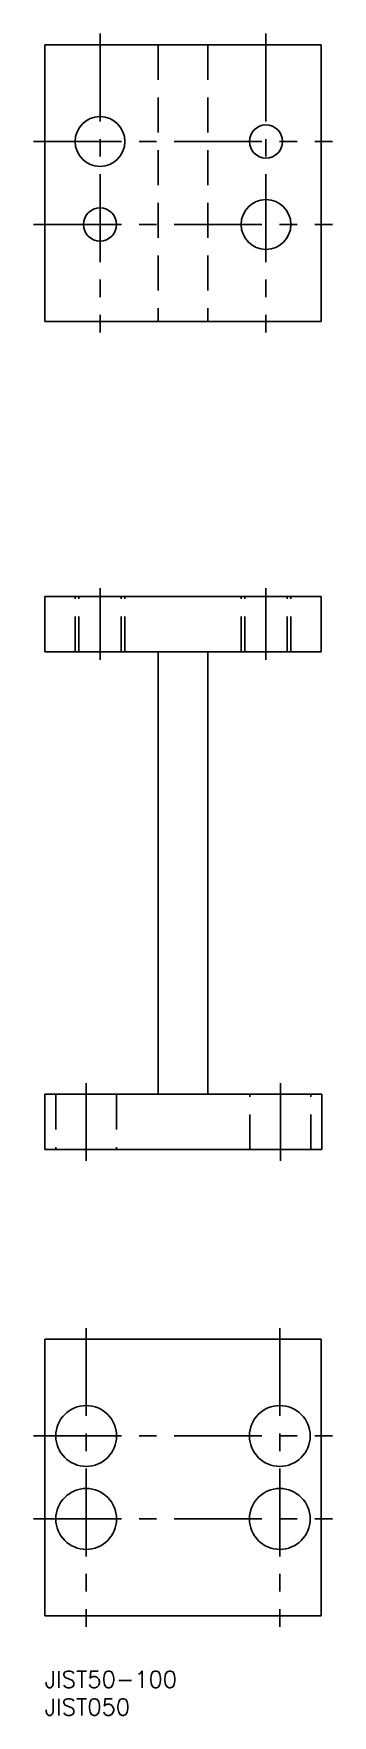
# Model space of a CAD drawing. Extents: x -2 to 52, y -8 to 296.
import ezdxf

# ---------------------------------------------------------------- set-up
doc = ezdxf.new("R2010")
doc.units = 0
doc.header["$LTSCALE"] = 0.5
doc.linetypes.add('CENTER', pattern=[50.8, 31.75, -6.35, 6.35, -6.35])
doc.linetypes.add('DASHED', pattern=[19.05, 12.7, -6.35])
for name, color, linetype in [('MSM_CENTER', 1, 'CENTER'), ('MSM_CONTINUOUS', 7, 'CONTINUOUS'), ('MSM_DASHED', 4, 'DASHED'), ('MSM_PART_NUMBER', 7, 'CONTINUOUS')]:
    doc.layers.add(name, color=color, linetype=linetype)
doc.styles.get("Standard").update_dxf_attribs({"font": 'txt.shx', "height": 3, "bigfont": 'bigfont.shx'})

# ---------------------------------------------------------------- blocks, each defined once
blk = doc.blocks.new('*U16')
at = {"layer": 'MSM_PART_NUMBER'}
blk.add_text('JIST50-100', height=3, dxfattribs=at).set_placement((0, -3))
blk = doc.blocks.new('*U17')
at = {"layer": 'MSM_PART_NUMBER'}
blk.add_text('JIST050', height=3, dxfattribs=at).set_placement((0, -8))

msp = doc.modelspace()

# ---------------------------------------------------------------- linework, layer by layer
at = {"layer": 'MSM_CENTER'}
for p, q in [((10, 295.94), (10, 241.94)), ((40, 295.94), (40, 241.94)), ((-2, 276.44), (52, 276.44)), ((-2, 261.44), (52, 261.44)), ((10, 182.74), (10, 195.74)), ((10, 182.74), (10, 195.74)), ((40, 182.74), (40, 195.74)), ((7.5, 106.24), (7.5, 92.24)), ((42.61, 92.24), (42.61, 106.24)), ((7.5, 62), (7.5, 8)), ((42.5, 62), (42.5, 8)), ((-2, 42.5), (52, 42.5)), ((-2, 27.5), (52, 27.5))]:
    msp.add_line(p, q, dxfattribs=at)
at = {"layer": 'MSM_CONTINUOUS'}
for p, q in [((50, 293.94), (0, 293.94)), ((0, 293.94), (0, 243.94)), ((50, 293.94), (50, 243.94)), ((0, 243.94), (50, 243.94)), ((50, 194.24), (0, 194.24)), ((0, 194.24), (0, 184.24)), ((50, 184.24), (50, 194.24)), ((0, 184.24), (50, 184.24)), ((20.5, 104.24), (20.5, 184.24)), ((29.5, 104.24), (29.5, 184.24)), ((50.11, 104.24), (0, 104.24)), ((0, 104.24), (0, 94.24)), ((50.11, 94.24), (50.11, 104.24)), ((0, 94.24), (50.11, 94.24)), ((50, 60), (0, 60)), ((0, 60), (0, 10)), ((50, 60), (50, 10)), ((0, 10), (50, 10))]:
    msp.add_line(p, q, dxfattribs=at)
for centre, radius in [((10, 276.44), 4.5), ((40, 276.44), 3), ((10, 261.44), 3), ((40, 261.44), 4.5), ((7.5, 42.5), 5.5), ((42.5, 42.5), 5.5), ((7.5, 27.5), 5.5), ((42.5, 27.5), 5.5)]:
    msp.add_circle(centre, radius, dxfattribs=at)
at = {"layer": 'MSM_DASHED'}
for p, q in [((20.5, 293.94), (20.5, 243.94)), ((29.5, 293.94), (29.5, 243.94)), ((5.5, 184.24), (5.5, 194.24)), ((6.18, 184.24), (6.18, 194.24)), ((13.82, 184.24), (13.82, 194.24)), ((14.5, 184.24), (14.5, 194.24)), ((35.5, 184.24), (35.5, 194.24)), ((36.18, 184.24), (36.18, 194.24)), ((43.82, 184.24), (43.82, 194.24)), ((44.5, 184.24), (44.5, 194.24)), ((2, 104.24), (2, 94.24)), ((13, 104.24), (13, 94.24)), ((37.11, 94.24), (37.11, 104.24)), ((48.11, 94.24), (48.11, 104.24))]:
    msp.add_line(p, q, dxfattribs=at)

# ---------------------------------------------------------------- block references
at = {"layer": 'MSM_CONTINUOUS'}
for name in ['*U16', '*U17']:
    msp.add_blockref(name, (0, 0), dxfattribs=at)

doc.saveas('drawing.dxf')
